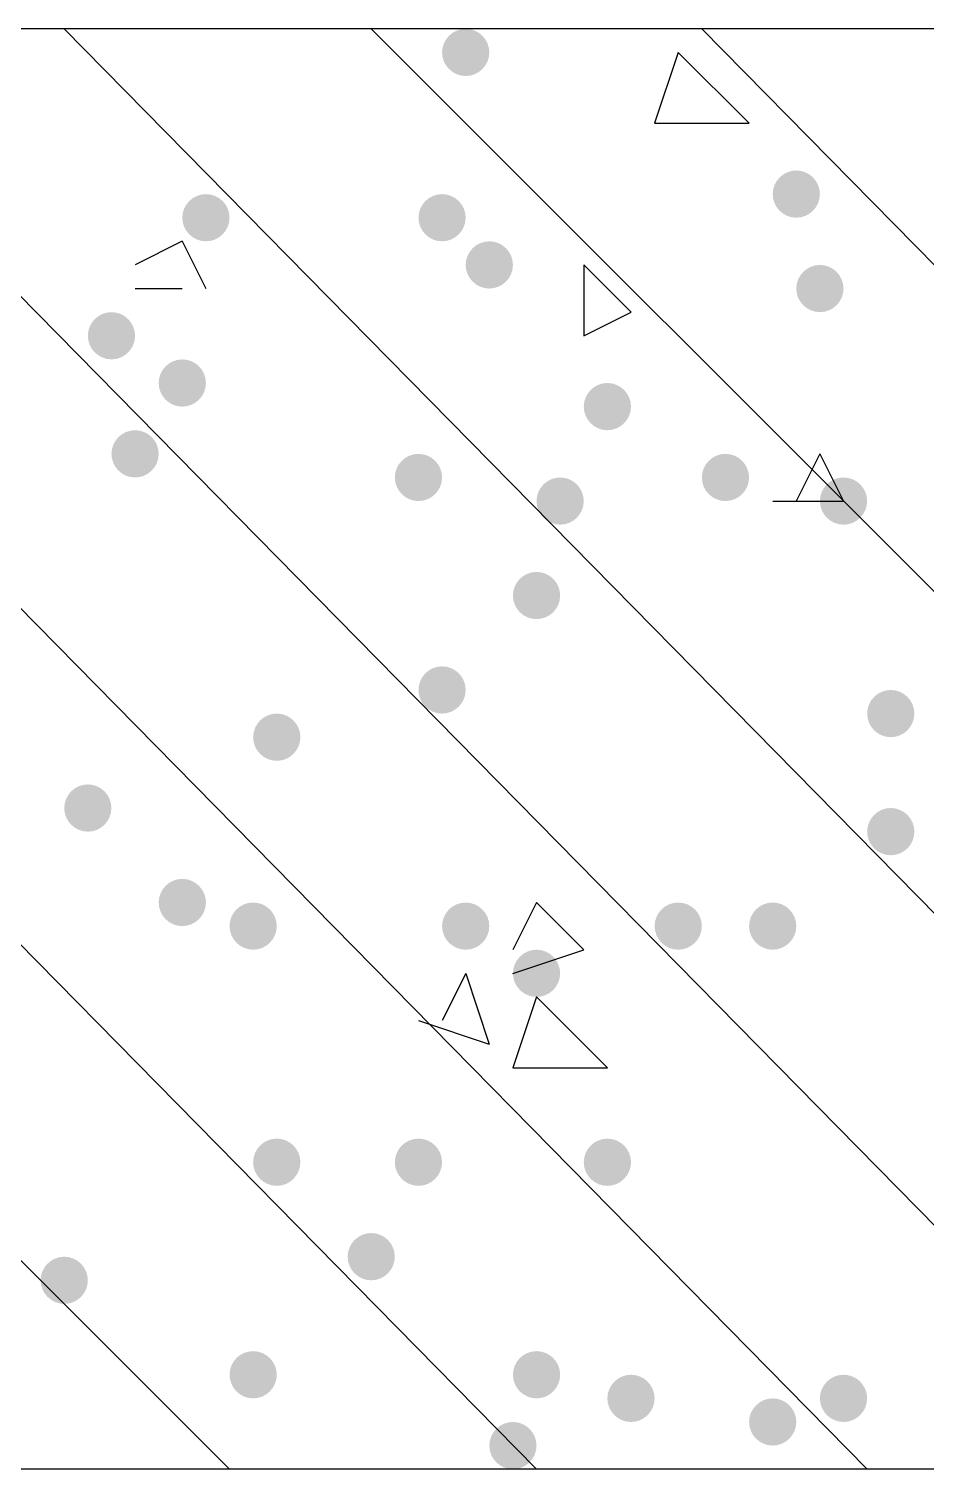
# Model space of a CAD drawing. Header units: inches. Extents: x 11 to 286, y 6 to 196.
# Drawn here: x 77.505 to 79.114, y 157.409 to 159.992 of the extents above; entities that cross this region are included whole.
import ezdxf

# ---------------------------------------------------------------- set-up
doc = ezdxf.new("R2010")
doc.units = ezdxf.units.IN
doc.header["$MEASUREMENT"] = 0
doc.layers.add('PDF_几何图形', color=7, linetype='Continuous')
doc.layers.add('PDF_实体填充', color=7, linetype='Continuous', true_color=0xffffff)

msp = doc.modelspace()

# ---------------------------------------------------------------- hatches: boundary and pattern name
at = {"layer": 'PDF_实体填充', "transparency": 33554559}
h = msp.add_hatch(color=7, dxfattribs=at)
edge = h.paths.add_edge_path(flags=0)
edge.add_spline(control_points=[(78.3308, 159.9494), (78.3308, 159.9262), (78.3117, 159.9071), (78.2884, 159.9071)], knot_values=[0, 0, 0, 0, 1, 1, 1, 1], degree=3, periodic=0)
edge.add_spline(control_points=[(78.2884, 159.9071), (78.2652, 159.9071), (78.2461, 159.9262), (78.2461, 159.9494)], knot_values=[0, 0, 0, 0, 1, 1, 1, 1], degree=3, periodic=0)
edge.add_line((78.2461, 159.9494), (78.2461, 159.9494))
edge.add_spline(control_points=[(78.2461, 159.9494), (78.2461, 159.9727), (78.2652, 159.9918), (78.2884, 159.9918)], knot_values=[0, 0, 0, 0, 1, 1, 1, 1], degree=3, periodic=0)
edge.add_spline(control_points=[(78.2884, 159.9918), (78.3117, 159.9918), (78.3308, 159.9727), (78.3308, 159.9494)], knot_values=[0, 0, 0, 0, 1, 1, 1, 1], degree=3, periodic=0)
edge.add_line((78.3308, 159.9494), (78.3308, 159.9494))
edge.add_line((78.3308, 159.9494), (78.3308, 159.9494))
h = msp.add_hatch(color=7, dxfattribs=at)
edge = h.paths.add_edge_path(flags=0)
edge.add_spline(control_points=[(78.9234, 159.6954), (78.9234, 159.6722), (78.9044, 159.6531), (78.8811, 159.6531)], knot_values=[0, 0, 0, 0, 1, 1, 1, 1], degree=3, periodic=0)
edge.add_spline(control_points=[(78.8811, 159.6531), (78.8578, 159.6531), (78.8388, 159.6722), (78.8388, 159.6954)], knot_values=[0, 0, 0, 0, 1, 1, 1, 1], degree=3, periodic=0)
edge.add_line((78.8388, 159.6954), (78.8388, 159.6954))
edge.add_spline(control_points=[(78.8388, 159.6954), (78.8388, 159.7187), (78.8578, 159.7378), (78.8811, 159.7378)], knot_values=[0, 0, 0, 0, 1, 1, 1, 1], degree=3, periodic=0)
edge.add_spline(control_points=[(78.8811, 159.7378), (78.9044, 159.7378), (78.9234, 159.7187), (78.9234, 159.6954)], knot_values=[0, 0, 0, 0, 1, 1, 1, 1], degree=3, periodic=0)
edge.add_line((78.9234, 159.6954), (78.9234, 159.6954))
edge.add_line((78.9234, 159.6954), (78.9234, 159.6954))
h = msp.add_hatch(color=7, dxfattribs=at)
edge = h.paths.add_edge_path(flags=0)
edge.add_spline(control_points=[(77.8651, 159.6531), (77.8651, 159.6298), (77.8461, 159.6108), (77.8228, 159.6108)], knot_values=[0, 0, 0, 0, 1, 1, 1, 1], degree=3, periodic=0)
edge.add_spline(control_points=[(77.8228, 159.6108), (77.7995, 159.6108), (77.7804, 159.6298), (77.7804, 159.6531)], knot_values=[0, 0, 0, 0, 1, 1, 1, 1], degree=3, periodic=0)
edge.add_line((77.7804, 159.6531), (77.7804, 159.6531))
edge.add_spline(control_points=[(77.7804, 159.6531), (77.7804, 159.6764), (77.7995, 159.6954), (77.8228, 159.6954)], knot_values=[0, 0, 0, 0, 1, 1, 1, 1], degree=3, periodic=0)
edge.add_spline(control_points=[(77.8228, 159.6954), (77.8461, 159.6954), (77.8651, 159.6764), (77.8651, 159.6531)], knot_values=[0, 0, 0, 0, 1, 1, 1, 1], degree=3, periodic=0)
edge.add_line((77.8651, 159.6531), (77.8651, 159.6531))
edge.add_line((77.8651, 159.6531), (77.8651, 159.6531))
h = msp.add_hatch(color=7, dxfattribs=at)
edge = h.paths.add_edge_path(flags=0)
edge.add_spline(control_points=[(78.2884, 159.6531), (78.2884, 159.6298), (78.2694, 159.6108), (78.2461, 159.6108)], knot_values=[0, 0, 0, 0, 1, 1, 1, 1], degree=3, periodic=0)
edge.add_spline(control_points=[(78.2461, 159.6108), (78.2228, 159.6108), (78.2038, 159.6298), (78.2038, 159.6531)], knot_values=[0, 0, 0, 0, 1, 1, 1, 1], degree=3, periodic=0)
edge.add_line((78.2038, 159.6531), (78.2038, 159.6531))
edge.add_spline(control_points=[(78.2038, 159.6531), (78.2038, 159.6764), (78.2228, 159.6954), (78.2461, 159.6954)], knot_values=[0, 0, 0, 0, 1, 1, 1, 1], degree=3, periodic=0)
edge.add_spline(control_points=[(78.2461, 159.6954), (78.2694, 159.6954), (78.2884, 159.6764), (78.2884, 159.6531)], knot_values=[0, 0, 0, 0, 1, 1, 1, 1], degree=3, periodic=0)
edge.add_line((78.2884, 159.6531), (78.2884, 159.6531))
edge.add_line((78.2884, 159.6531), (78.2884, 159.6531))
h = msp.add_hatch(color=7, dxfattribs=at)
edge = h.paths.add_edge_path(flags=0)
edge.add_spline(control_points=[(78.3731, 159.5684), (78.3731, 159.5452), (78.3541, 159.5261), (78.3308, 159.5261)], knot_values=[0, 0, 0, 0, 1, 1, 1, 1], degree=3, periodic=0)
edge.add_spline(control_points=[(78.3308, 159.5261), (78.3075, 159.5261), (78.2884, 159.5452), (78.2884, 159.5684)], knot_values=[0, 0, 0, 0, 1, 1, 1, 1], degree=3, periodic=0)
edge.add_line((78.2884, 159.5684), (78.2884, 159.5684))
edge.add_spline(control_points=[(78.2884, 159.5684), (78.2884, 159.5917), (78.3075, 159.6108), (78.3308, 159.6108)], knot_values=[0, 0, 0, 0, 1, 1, 1, 1], degree=3, periodic=0)
edge.add_spline(control_points=[(78.3308, 159.6108), (78.3541, 159.6108), (78.3731, 159.5917), (78.3731, 159.5684)], knot_values=[0, 0, 0, 0, 1, 1, 1, 1], degree=3, periodic=0)
edge.add_line((78.3731, 159.5684), (78.3731, 159.5684))
edge.add_line((78.3731, 159.5684), (78.3731, 159.5684))
h = msp.add_hatch(color=7, dxfattribs=at)
edge = h.paths.add_edge_path(flags=0)
edge.add_spline(control_points=[(78.9658, 159.5261), (78.9658, 159.5028), (78.9467, 159.4838), (78.9234, 159.4838)], knot_values=[0, 0, 0, 0, 1, 1, 1, 1], degree=3, periodic=0)
edge.add_spline(control_points=[(78.9234, 159.4838), (78.9002, 159.4838), (78.8811, 159.5028), (78.8811, 159.5261)], knot_values=[0, 0, 0, 0, 1, 1, 1, 1], degree=3, periodic=0)
edge.add_line((78.8811, 159.5261), (78.8811, 159.5261))
edge.add_spline(control_points=[(78.8811, 159.5261), (78.8811, 159.5494), (78.9002, 159.5684), (78.9234, 159.5684)], knot_values=[0, 0, 0, 0, 1, 1, 1, 1], degree=3, periodic=0)
edge.add_spline(control_points=[(78.9234, 159.5684), (78.9467, 159.5684), (78.9658, 159.5494), (78.9658, 159.5261)], knot_values=[0, 0, 0, 0, 1, 1, 1, 1], degree=3, periodic=0)
edge.add_line((78.9658, 159.5261), (78.9658, 159.5261))
edge.add_line((78.9658, 159.5261), (78.9658, 159.5261))
h = msp.add_hatch(color=7, dxfattribs=at)
edge = h.paths.add_edge_path(flags=0)
edge.add_spline(control_points=[(77.6958, 159.4414), (77.6958, 159.4182), (77.6767, 159.3991), (77.6534, 159.3991)], knot_values=[0, 0, 0, 0, 1, 1, 1, 1], degree=3, periodic=0)
edge.add_spline(control_points=[(77.6534, 159.3991), (77.6302, 159.3991), (77.6111, 159.4182), (77.6111, 159.4414)], knot_values=[0, 0, 0, 0, 1, 1, 1, 1], degree=3, periodic=0)
edge.add_line((77.6111, 159.4414), (77.6111, 159.4414))
edge.add_spline(control_points=[(77.6111, 159.4414), (77.6111, 159.4647), (77.6302, 159.4838), (77.6534, 159.4838)], knot_values=[0, 0, 0, 0, 1, 1, 1, 1], degree=3, periodic=0)
edge.add_spline(control_points=[(77.6534, 159.4838), (77.6767, 159.4838), (77.6958, 159.4647), (77.6958, 159.4414)], knot_values=[0, 0, 0, 0, 1, 1, 1, 1], degree=3, periodic=0)
edge.add_line((77.6958, 159.4414), (77.6958, 159.4414))
edge.add_line((77.6958, 159.4414), (77.6958, 159.4414))
h = msp.add_hatch(color=7, dxfattribs=at)
edge = h.paths.add_edge_path(flags=0)
edge.add_spline(control_points=[(77.8228, 159.3568), (77.8228, 159.3335), (77.8037, 159.3144), (77.7804, 159.3144)], knot_values=[0, 0, 0, 0, 1, 1, 1, 1], degree=3, periodic=0)
edge.add_spline(control_points=[(77.7804, 159.3144), (77.7572, 159.3144), (77.7381, 159.3335), (77.7381, 159.3568)], knot_values=[0, 0, 0, 0, 1, 1, 1, 1], degree=3, periodic=0)
edge.add_line((77.7381, 159.3568), (77.7381, 159.3568))
edge.add_spline(control_points=[(77.7381, 159.3568), (77.7381, 159.3801), (77.7572, 159.3991), (77.7804, 159.3991)], knot_values=[0, 0, 0, 0, 1, 1, 1, 1], degree=3, periodic=0)
edge.add_spline(control_points=[(77.7804, 159.3991), (77.8037, 159.3991), (77.8228, 159.3801), (77.8228, 159.3568)], knot_values=[0, 0, 0, 0, 1, 1, 1, 1], degree=3, periodic=0)
edge.add_line((77.8228, 159.3568), (77.8228, 159.3568))
edge.add_line((77.8228, 159.3568), (77.8228, 159.3568))
h = msp.add_hatch(color=7, dxfattribs=at)
edge = h.paths.add_edge_path(flags=0)
edge.add_spline(control_points=[(78.5848, 159.3144), (78.5848, 159.2912), (78.5657, 159.2721), (78.5424, 159.2721)], knot_values=[0, 0, 0, 0, 1, 1, 1, 1], degree=3, periodic=0)
edge.add_spline(control_points=[(78.5424, 159.2721), (78.5192, 159.2721), (78.5001, 159.2912), (78.5001, 159.3144)], knot_values=[0, 0, 0, 0, 1, 1, 1, 1], degree=3, periodic=0)
edge.add_line((78.5001, 159.3144), (78.5001, 159.3144))
edge.add_spline(control_points=[(78.5001, 159.3144), (78.5001, 159.3377), (78.5192, 159.3568), (78.5424, 159.3568)], knot_values=[0, 0, 0, 0, 1, 1, 1, 1], degree=3, periodic=0)
edge.add_spline(control_points=[(78.5424, 159.3568), (78.5657, 159.3568), (78.5848, 159.3377), (78.5848, 159.3144)], knot_values=[0, 0, 0, 0, 1, 1, 1, 1], degree=3, periodic=0)
edge.add_line((78.5848, 159.3144), (78.5848, 159.3144))
edge.add_line((78.5848, 159.3144), (78.5848, 159.3144))
h = msp.add_hatch(color=7, dxfattribs=at)
edge = h.paths.add_edge_path(flags=0)
edge.add_spline(control_points=[(77.7381, 159.2298), (77.7381, 159.2065), (77.7191, 159.1874), (77.6958, 159.1874)], knot_values=[0, 0, 0, 0, 1, 1, 1, 1], degree=3, periodic=0)
edge.add_spline(control_points=[(77.6958, 159.1874), (77.6725, 159.1874), (77.6534, 159.2065), (77.6534, 159.2298)], knot_values=[0, 0, 0, 0, 1, 1, 1, 1], degree=3, periodic=0)
edge.add_line((77.6534, 159.2298), (77.6534, 159.2298))
edge.add_spline(control_points=[(77.6534, 159.2298), (77.6534, 159.2531), (77.6725, 159.2721), (77.6958, 159.2721)], knot_values=[0, 0, 0, 0, 1, 1, 1, 1], degree=3, periodic=0)
edge.add_spline(control_points=[(77.6958, 159.2721), (77.7191, 159.2721), (77.7381, 159.2531), (77.7381, 159.2298)], knot_values=[0, 0, 0, 0, 1, 1, 1, 1], degree=3, periodic=0)
edge.add_line((77.7381, 159.2298), (77.7381, 159.2298))
edge.add_line((77.7381, 159.2298), (77.7381, 159.2298))
h = msp.add_hatch(color=7, dxfattribs=at)
edge = h.paths.add_edge_path(flags=0)
edge.add_spline(control_points=[(78.2461, 159.1874), (78.2461, 159.1642), (78.2271, 159.1451), (78.2038, 159.1451)], knot_values=[0, 0, 0, 0, 1, 1, 1, 1], degree=3, periodic=0)
edge.add_spline(control_points=[(78.2038, 159.1451), (78.1805, 159.1451), (78.1614, 159.1642), (78.1614, 159.1874)], knot_values=[0, 0, 0, 0, 1, 1, 1, 1], degree=3, periodic=0)
edge.add_line((78.1614, 159.1874), (78.1614, 159.1874))
edge.add_spline(control_points=[(78.1614, 159.1874), (78.1614, 159.2107), (78.1805, 159.2298), (78.2038, 159.2298)], knot_values=[0, 0, 0, 0, 1, 1, 1, 1], degree=3, periodic=0)
edge.add_spline(control_points=[(78.2038, 159.2298), (78.2271, 159.2298), (78.2461, 159.2107), (78.2461, 159.1874)], knot_values=[0, 0, 0, 0, 1, 1, 1, 1], degree=3, periodic=0)
edge.add_line((78.2461, 159.1874), (78.2461, 159.1874))
edge.add_line((78.2461, 159.1874), (78.2461, 159.1874))
h = msp.add_hatch(color=7, dxfattribs=at)
edge = h.paths.add_edge_path(flags=0)
edge.add_spline(control_points=[(78.7964, 159.1874), (78.7964, 159.1642), (78.7774, 159.1451), (78.7541, 159.1451)], knot_values=[0, 0, 0, 0, 1, 1, 1, 1], degree=3, periodic=0)
edge.add_spline(control_points=[(78.7541, 159.1451), (78.7308, 159.1451), (78.7118, 159.1642), (78.7118, 159.1874)], knot_values=[0, 0, 0, 0, 1, 1, 1, 1], degree=3, periodic=0)
edge.add_line((78.7118, 159.1874), (78.7118, 159.1874))
edge.add_spline(control_points=[(78.7118, 159.1874), (78.7118, 159.2107), (78.7308, 159.2298), (78.7541, 159.2298)], knot_values=[0, 0, 0, 0, 1, 1, 1, 1], degree=3, periodic=0)
edge.add_spline(control_points=[(78.7541, 159.2298), (78.7774, 159.2298), (78.7964, 159.2107), (78.7964, 159.1874)], knot_values=[0, 0, 0, 0, 1, 1, 1, 1], degree=3, periodic=0)
edge.add_line((78.7964, 159.1874), (78.7964, 159.1874))
edge.add_line((78.7964, 159.1874), (78.7964, 159.1874))
h = msp.add_hatch(color=7, dxfattribs=at)
edge = h.paths.add_edge_path(flags=0)
edge.add_spline(control_points=[(78.5001, 159.1451), (78.5001, 159.1218), (78.4811, 159.1028), (78.4578, 159.1028)], knot_values=[0, 0, 0, 0, 1, 1, 1, 1], degree=3, periodic=0)
edge.add_spline(control_points=[(78.4578, 159.1028), (78.4345, 159.1028), (78.4154, 159.1218), (78.4154, 159.1451)], knot_values=[0, 0, 0, 0, 1, 1, 1, 1], degree=3, periodic=0)
edge.add_line((78.4154, 159.1451), (78.4154, 159.1451))
edge.add_spline(control_points=[(78.4154, 159.1451), (78.4154, 159.1684), (78.4345, 159.1874), (78.4578, 159.1874)], knot_values=[0, 0, 0, 0, 1, 1, 1, 1], degree=3, periodic=0)
edge.add_spline(control_points=[(78.4578, 159.1874), (78.4811, 159.1874), (78.5001, 159.1684), (78.5001, 159.1451)], knot_values=[0, 0, 0, 0, 1, 1, 1, 1], degree=3, periodic=0)
edge.add_line((78.5001, 159.1451), (78.5001, 159.1451))
edge.add_line((78.5001, 159.1451), (78.5001, 159.1451))
h = msp.add_hatch(color=7, dxfattribs=at)
edge = h.paths.add_edge_path(flags=0)
edge.add_spline(control_points=[(79.0081, 159.1451), (79.0081, 159.1218), (78.9891, 159.1028), (78.9658, 159.1028)], knot_values=[0, 0, 0, 0, 1, 1, 1, 1], degree=3, periodic=0)
edge.add_spline(control_points=[(78.9658, 159.1028), (78.9425, 159.1028), (78.9234, 159.1218), (78.9234, 159.1451)], knot_values=[0, 0, 0, 0, 1, 1, 1, 1], degree=3, periodic=0)
edge.add_line((78.9234, 159.1451), (78.9234, 159.1451))
edge.add_spline(control_points=[(78.9234, 159.1451), (78.9234, 159.1684), (78.9425, 159.1874), (78.9658, 159.1874)], knot_values=[0, 0, 0, 0, 1, 1, 1, 1], degree=3, periodic=0)
edge.add_spline(control_points=[(78.9658, 159.1874), (78.9891, 159.1874), (79.0081, 159.1684), (79.0081, 159.1451)], knot_values=[0, 0, 0, 0, 1, 1, 1, 1], degree=3, periodic=0)
edge.add_line((79.0081, 159.1451), (79.0081, 159.1451))
edge.add_line((79.0081, 159.1451), (79.0081, 159.1451))
h = msp.add_hatch(color=7, dxfattribs=at)
edge = h.paths.add_edge_path(flags=0)
edge.add_spline(control_points=[(78.4578, 158.9758), (78.4578, 158.9525), (78.4387, 158.9334), (78.4154, 158.9334)], knot_values=[0, 0, 0, 0, 1, 1, 1, 1], degree=3, periodic=0)
edge.add_spline(control_points=[(78.4154, 158.9334), (78.3922, 158.9334), (78.3731, 158.9525), (78.3731, 158.9758)], knot_values=[0, 0, 0, 0, 1, 1, 1, 1], degree=3, periodic=0)
edge.add_line((78.3731, 158.9758), (78.3731, 158.9758))
edge.add_spline(control_points=[(78.3731, 158.9758), (78.3731, 158.9991), (78.3922, 159.0181), (78.4154, 159.0181)], knot_values=[0, 0, 0, 0, 1, 1, 1, 1], degree=3, periodic=0)
edge.add_spline(control_points=[(78.4154, 159.0181), (78.4387, 159.0181), (78.4578, 158.9991), (78.4578, 158.9758)], knot_values=[0, 0, 0, 0, 1, 1, 1, 1], degree=3, periodic=0)
edge.add_line((78.4578, 158.9758), (78.4578, 158.9758))
edge.add_line((78.4578, 158.9758), (78.4578, 158.9758))
h = msp.add_hatch(color=7, dxfattribs=at)
edge = h.paths.add_edge_path(flags=0)
edge.add_spline(control_points=[(78.2884, 158.8064), (78.2884, 158.7832), (78.2694, 158.7641), (78.2461, 158.7641)], knot_values=[0, 0, 0, 0, 1, 1, 1, 1], degree=3, periodic=0)
edge.add_spline(control_points=[(78.2461, 158.7641), (78.2228, 158.7641), (78.2038, 158.7832), (78.2038, 158.8064)], knot_values=[0, 0, 0, 0, 1, 1, 1, 1], degree=3, periodic=0)
edge.add_line((78.2038, 158.8064), (78.2038, 158.8064))
edge.add_spline(control_points=[(78.2038, 158.8064), (78.2038, 158.8297), (78.2228, 158.8488), (78.2461, 158.8488)], knot_values=[0, 0, 0, 0, 1, 1, 1, 1], degree=3, periodic=0)
edge.add_spline(control_points=[(78.2461, 158.8488), (78.2694, 158.8488), (78.2884, 158.8297), (78.2884, 158.8064)], knot_values=[0, 0, 0, 0, 1, 1, 1, 1], degree=3, periodic=0)
edge.add_line((78.2884, 158.8064), (78.2884, 158.8064))
edge.add_line((78.2884, 158.8064), (78.2884, 158.8064))
h = msp.add_hatch(color=7, dxfattribs=at)
edge = h.paths.add_edge_path(flags=0)
edge.add_spline(control_points=[(79.0928, 158.7641), (79.0928, 158.7408), (79.0737, 158.7218), (79.0504, 158.7218)], knot_values=[0, 0, 0, 0, 1, 1, 1, 1], degree=3, periodic=0)
edge.add_spline(control_points=[(79.0504, 158.7218), (79.0272, 158.7218), (79.0081, 158.7408), (79.0081, 158.7641)], knot_values=[0, 0, 0, 0, 1, 1, 1, 1], degree=3, periodic=0)
edge.add_line((79.0081, 158.7641), (79.0081, 158.7641))
edge.add_spline(control_points=[(79.0081, 158.7641), (79.0081, 158.7874), (79.0272, 158.8064), (79.0504, 158.8064)], knot_values=[0, 0, 0, 0, 1, 1, 1, 1], degree=3, periodic=0)
edge.add_spline(control_points=[(79.0504, 158.8064), (79.0737, 158.8064), (79.0928, 158.7874), (79.0928, 158.7641)], knot_values=[0, 0, 0, 0, 1, 1, 1, 1], degree=3, periodic=0)
edge.add_line((79.0928, 158.7641), (79.0928, 158.7641))
edge.add_line((79.0928, 158.7641), (79.0928, 158.7641))
h = msp.add_hatch(color=7, dxfattribs=at)
edge = h.paths.add_edge_path(flags=0)
edge.add_spline(control_points=[(77.9921, 158.7218), (77.9921, 158.6985), (77.9731, 158.6794), (77.9498, 158.6794)], knot_values=[0, 0, 0, 0, 1, 1, 1, 1], degree=3, periodic=0)
edge.add_spline(control_points=[(77.9498, 158.6794), (77.9265, 158.6794), (77.9074, 158.6985), (77.9074, 158.7218)], knot_values=[0, 0, 0, 0, 1, 1, 1, 1], degree=3, periodic=0)
edge.add_line((77.9074, 158.7218), (77.9074, 158.7218))
edge.add_spline(control_points=[(77.9074, 158.7218), (77.9074, 158.7451), (77.9265, 158.7641), (77.9498, 158.7641)], knot_values=[0, 0, 0, 0, 1, 1, 1, 1], degree=3, periodic=0)
edge.add_spline(control_points=[(77.9498, 158.7641), (77.9731, 158.7641), (77.9921, 158.7451), (77.9921, 158.7218)], knot_values=[0, 0, 0, 0, 1, 1, 1, 1], degree=3, periodic=0)
edge.add_line((77.9921, 158.7218), (77.9921, 158.7218))
edge.add_line((77.9921, 158.7218), (77.9921, 158.7218))
h = msp.add_hatch(color=7, dxfattribs=at)
edge = h.paths.add_edge_path(flags=0)
edge.add_spline(control_points=[(77.6534, 158.5948), (77.6534, 158.5715), (77.6344, 158.5524), (77.6111, 158.5524)], knot_values=[0, 0, 0, 0, 1, 1, 1, 1], degree=3, periodic=0)
edge.add_spline(control_points=[(77.6111, 158.5524), (77.5878, 158.5524), (77.5688, 158.5715), (77.5688, 158.5948)], knot_values=[0, 0, 0, 0, 1, 1, 1, 1], degree=3, periodic=0)
edge.add_line((77.5688, 158.5948), (77.5688, 158.5948))
edge.add_spline(control_points=[(77.5688, 158.5948), (77.5688, 158.6181), (77.5878, 158.6371), (77.6111, 158.6371)], knot_values=[0, 0, 0, 0, 1, 1, 1, 1], degree=3, periodic=0)
edge.add_spline(control_points=[(77.6111, 158.6371), (77.6344, 158.6371), (77.6534, 158.6181), (77.6534, 158.5948)], knot_values=[0, 0, 0, 0, 1, 1, 1, 1], degree=3, periodic=0)
edge.add_line((77.6534, 158.5948), (77.6534, 158.5948))
edge.add_line((77.6534, 158.5948), (77.6534, 158.5948))
h = msp.add_hatch(color=7, dxfattribs=at)
edge = h.paths.add_edge_path(flags=0)
edge.add_spline(control_points=[(79.0928, 158.5524), (79.0928, 158.5292), (79.0737, 158.5101), (79.0504, 158.5101)], knot_values=[0, 0, 0, 0, 1, 1, 1, 1], degree=3, periodic=0)
edge.add_spline(control_points=[(79.0504, 158.5101), (79.0272, 158.5101), (79.0081, 158.5292), (79.0081, 158.5524)], knot_values=[0, 0, 0, 0, 1, 1, 1, 1], degree=3, periodic=0)
edge.add_line((79.0081, 158.5524), (79.0081, 158.5524))
edge.add_spline(control_points=[(79.0081, 158.5524), (79.0081, 158.5757), (79.0272, 158.5948), (79.0504, 158.5948)], knot_values=[0, 0, 0, 0, 1, 1, 1, 1], degree=3, periodic=0)
edge.add_spline(control_points=[(79.0504, 158.5948), (79.0737, 158.5948), (79.0928, 158.5757), (79.0928, 158.5524)], knot_values=[0, 0, 0, 0, 1, 1, 1, 1], degree=3, periodic=0)
edge.add_line((79.0928, 158.5524), (79.0928, 158.5524))
edge.add_line((79.0928, 158.5524), (79.0928, 158.5524))
h = msp.add_hatch(color=7, dxfattribs=at)
edge = h.paths.add_edge_path(flags=0)
edge.add_spline(control_points=[(77.8228, 158.4254), (77.8228, 158.4022), (77.8037, 158.3831), (77.7804, 158.3831)], knot_values=[0, 0, 0, 0, 1, 1, 1, 1], degree=3, periodic=0)
edge.add_spline(control_points=[(77.7804, 158.3831), (77.7572, 158.3831), (77.7381, 158.4022), (77.7381, 158.4254)], knot_values=[0, 0, 0, 0, 1, 1, 1, 1], degree=3, periodic=0)
edge.add_line((77.7381, 158.4254), (77.7381, 158.4254))
edge.add_spline(control_points=[(77.7381, 158.4254), (77.7381, 158.4487), (77.7572, 158.4678), (77.7804, 158.4678)], knot_values=[0, 0, 0, 0, 1, 1, 1, 1], degree=3, periodic=0)
edge.add_spline(control_points=[(77.7804, 158.4678), (77.8037, 158.4678), (77.8228, 158.4487), (77.8228, 158.4254)], knot_values=[0, 0, 0, 0, 1, 1, 1, 1], degree=3, periodic=0)
edge.add_line((77.8228, 158.4254), (77.8228, 158.4254))
edge.add_line((77.8228, 158.4254), (77.8228, 158.4254))
h = msp.add_hatch(color=7, dxfattribs=at)
edge = h.paths.add_edge_path(flags=0)
edge.add_spline(control_points=[(77.9498, 158.3831), (77.9498, 158.3598), (77.9307, 158.3408), (77.9074, 158.3408)], knot_values=[0, 0, 0, 0, 1, 1, 1, 1], degree=3, periodic=0)
edge.add_spline(control_points=[(77.9074, 158.3408), (77.8842, 158.3408), (77.8651, 158.3598), (77.8651, 158.3831)], knot_values=[0, 0, 0, 0, 1, 1, 1, 1], degree=3, periodic=0)
edge.add_line((77.8651, 158.3831), (77.8651, 158.3831))
edge.add_spline(control_points=[(77.8651, 158.3831), (77.8651, 158.4064), (77.8842, 158.4254), (77.9074, 158.4254)], knot_values=[0, 0, 0, 0, 1, 1, 1, 1], degree=3, periodic=0)
edge.add_spline(control_points=[(77.9074, 158.4254), (77.9307, 158.4254), (77.9498, 158.4064), (77.9498, 158.3831)], knot_values=[0, 0, 0, 0, 1, 1, 1, 1], degree=3, periodic=0)
edge.add_line((77.9498, 158.3831), (77.9498, 158.3831))
edge.add_line((77.9498, 158.3831), (77.9498, 158.3831))
h = msp.add_hatch(color=7, dxfattribs=at)
edge = h.paths.add_edge_path(flags=0)
edge.add_spline(control_points=[(78.3308, 158.3831), (78.3308, 158.3598), (78.3117, 158.3408), (78.2884, 158.3408)], knot_values=[0, 0, 0, 0, 1, 1, 1, 1], degree=3, periodic=0)
edge.add_spline(control_points=[(78.2884, 158.3408), (78.2652, 158.3408), (78.2461, 158.3598), (78.2461, 158.3831)], knot_values=[0, 0, 0, 0, 1, 1, 1, 1], degree=3, periodic=0)
edge.add_line((78.2461, 158.3831), (78.2461, 158.3831))
edge.add_spline(control_points=[(78.2461, 158.3831), (78.2461, 158.4064), (78.2652, 158.4254), (78.2884, 158.4254)], knot_values=[0, 0, 0, 0, 1, 1, 1, 1], degree=3, periodic=0)
edge.add_spline(control_points=[(78.2884, 158.4254), (78.3117, 158.4254), (78.3308, 158.4064), (78.3308, 158.3831)], knot_values=[0, 0, 0, 0, 1, 1, 1, 1], degree=3, periodic=0)
edge.add_line((78.3308, 158.3831), (78.3308, 158.3831))
edge.add_line((78.3308, 158.3831), (78.3308, 158.3831))
h = msp.add_hatch(color=7, dxfattribs=at)
edge = h.paths.add_edge_path(flags=0)
edge.add_spline(control_points=[(78.7118, 158.3831), (78.7118, 158.3598), (78.6927, 158.3408), (78.6694, 158.3408)], knot_values=[0, 0, 0, 0, 1, 1, 1, 1], degree=3, periodic=0)
edge.add_spline(control_points=[(78.6694, 158.3408), (78.6462, 158.3408), (78.6271, 158.3598), (78.6271, 158.3831)], knot_values=[0, 0, 0, 0, 1, 1, 1, 1], degree=3, periodic=0)
edge.add_line((78.6271, 158.3831), (78.6271, 158.3831))
edge.add_spline(control_points=[(78.6271, 158.3831), (78.6271, 158.4064), (78.6462, 158.4254), (78.6694, 158.4254)], knot_values=[0, 0, 0, 0, 1, 1, 1, 1], degree=3, periodic=0)
edge.add_spline(control_points=[(78.6694, 158.4254), (78.6927, 158.4254), (78.7118, 158.4064), (78.7118, 158.3831)], knot_values=[0, 0, 0, 0, 1, 1, 1, 1], degree=3, periodic=0)
edge.add_line((78.7118, 158.3831), (78.7118, 158.3831))
edge.add_line((78.7118, 158.3831), (78.7118, 158.3831))
h = msp.add_hatch(color=7, dxfattribs=at)
edge = h.paths.add_edge_path(flags=0)
edge.add_spline(control_points=[(78.8811, 158.3831), (78.8811, 158.3598), (78.8621, 158.3408), (78.8388, 158.3408)], knot_values=[0, 0, 0, 0, 1, 1, 1, 1], degree=3, periodic=0)
edge.add_spline(control_points=[(78.8388, 158.3408), (78.8155, 158.3408), (78.7964, 158.3598), (78.7964, 158.3831)], knot_values=[0, 0, 0, 0, 1, 1, 1, 1], degree=3, periodic=0)
edge.add_line((78.7964, 158.3831), (78.7964, 158.3831))
edge.add_spline(control_points=[(78.7964, 158.3831), (78.7964, 158.4064), (78.8155, 158.4254), (78.8388, 158.4254)], knot_values=[0, 0, 0, 0, 1, 1, 1, 1], degree=3, periodic=0)
edge.add_spline(control_points=[(78.8388, 158.4254), (78.8621, 158.4254), (78.8811, 158.4064), (78.8811, 158.3831)], knot_values=[0, 0, 0, 0, 1, 1, 1, 1], degree=3, periodic=0)
edge.add_line((78.8811, 158.3831), (78.8811, 158.3831))
edge.add_line((78.8811, 158.3831), (78.8811, 158.3831))
h = msp.add_hatch(color=7, dxfattribs=at)
edge = h.paths.add_edge_path(flags=0)
edge.add_spline(control_points=[(78.4578, 158.2984), (78.4578, 158.2752), (78.4387, 158.2561), (78.4154, 158.2561)], knot_values=[0, 0, 0, 0, 1, 1, 1, 1], degree=3, periodic=0)
edge.add_spline(control_points=[(78.4154, 158.2561), (78.3922, 158.2561), (78.3731, 158.2752), (78.3731, 158.2984)], knot_values=[0, 0, 0, 0, 1, 1, 1, 1], degree=3, periodic=0)
edge.add_line((78.3731, 158.2984), (78.3731, 158.2984))
edge.add_spline(control_points=[(78.3731, 158.2984), (78.3731, 158.3217), (78.3922, 158.3408), (78.4154, 158.3408)], knot_values=[0, 0, 0, 0, 1, 1, 1, 1], degree=3, periodic=0)
edge.add_spline(control_points=[(78.4154, 158.3408), (78.4387, 158.3408), (78.4578, 158.3217), (78.4578, 158.2984)], knot_values=[0, 0, 0, 0, 1, 1, 1, 1], degree=3, periodic=0)
edge.add_line((78.4578, 158.2984), (78.4578, 158.2984))
edge.add_line((78.4578, 158.2984), (78.4578, 158.2984))
h = msp.add_hatch(color=7, dxfattribs=at)
edge = h.paths.add_edge_path(flags=0)
edge.add_spline(control_points=[(77.9921, 157.9598), (77.9921, 157.9365), (77.9731, 157.9174), (77.9498, 157.9174)], knot_values=[0, 0, 0, 0, 1, 1, 1, 1], degree=3, periodic=0)
edge.add_spline(control_points=[(77.9498, 157.9174), (77.9265, 157.9174), (77.9074, 157.9365), (77.9074, 157.9598)], knot_values=[0, 0, 0, 0, 1, 1, 1, 1], degree=3, periodic=0)
edge.add_line((77.9074, 157.9598), (77.9074, 157.9598))
edge.add_spline(control_points=[(77.9074, 157.9598), (77.9074, 157.9831), (77.9265, 158.0021), (77.9498, 158.0021)], knot_values=[0, 0, 0, 0, 1, 1, 1, 1], degree=3, periodic=0)
edge.add_spline(control_points=[(77.9498, 158.0021), (77.9731, 158.0021), (77.9921, 157.9831), (77.9921, 157.9598)], knot_values=[0, 0, 0, 0, 1, 1, 1, 1], degree=3, periodic=0)
edge.add_line((77.9921, 157.9598), (77.9921, 157.9598))
edge.add_line((77.9921, 157.9598), (77.9921, 157.9598))
h = msp.add_hatch(color=7, dxfattribs=at)
edge = h.paths.add_edge_path(flags=0)
edge.add_spline(control_points=[(78.2461, 157.9598), (78.2461, 157.9365), (78.2271, 157.9174), (78.2038, 157.9174)], knot_values=[0, 0, 0, 0, 1, 1, 1, 1], degree=3, periodic=0)
edge.add_spline(control_points=[(78.2038, 157.9174), (78.1805, 157.9174), (78.1614, 157.9365), (78.1614, 157.9598)], knot_values=[0, 0, 0, 0, 1, 1, 1, 1], degree=3, periodic=0)
edge.add_line((78.1614, 157.9598), (78.1614, 157.9598))
edge.add_spline(control_points=[(78.1614, 157.9598), (78.1614, 157.9831), (78.1805, 158.0021), (78.2038, 158.0021)], knot_values=[0, 0, 0, 0, 1, 1, 1, 1], degree=3, periodic=0)
edge.add_spline(control_points=[(78.2038, 158.0021), (78.2271, 158.0021), (78.2461, 157.9831), (78.2461, 157.9598)], knot_values=[0, 0, 0, 0, 1, 1, 1, 1], degree=3, periodic=0)
edge.add_line((78.2461, 157.9598), (78.2461, 157.9598))
edge.add_line((78.2461, 157.9598), (78.2461, 157.9598))
h = msp.add_hatch(color=7, dxfattribs=at)
edge = h.paths.add_edge_path(flags=0)
edge.add_spline(control_points=[(78.5848, 157.9598), (78.5848, 157.9365), (78.5657, 157.9174), (78.5424, 157.9174)], knot_values=[0, 0, 0, 0, 1, 1, 1, 1], degree=3, periodic=0)
edge.add_spline(control_points=[(78.5424, 157.9174), (78.5192, 157.9174), (78.5001, 157.9365), (78.5001, 157.9598)], knot_values=[0, 0, 0, 0, 1, 1, 1, 1], degree=3, periodic=0)
edge.add_line((78.5001, 157.9598), (78.5001, 157.9598))
edge.add_spline(control_points=[(78.5001, 157.9598), (78.5001, 157.9831), (78.5192, 158.0021), (78.5424, 158.0021)], knot_values=[0, 0, 0, 0, 1, 1, 1, 1], degree=3, periodic=0)
edge.add_spline(control_points=[(78.5424, 158.0021), (78.5657, 158.0021), (78.5848, 157.9831), (78.5848, 157.9598)], knot_values=[0, 0, 0, 0, 1, 1, 1, 1], degree=3, periodic=0)
edge.add_line((78.5848, 157.9598), (78.5848, 157.9598))
edge.add_line((78.5848, 157.9598), (78.5848, 157.9598))
h = msp.add_hatch(color=7, dxfattribs=at)
edge = h.paths.add_edge_path(flags=0)
edge.add_spline(control_points=[(78.1614, 157.7904), (78.1614, 157.7672), (78.1424, 157.7481), (78.1191, 157.7481)], knot_values=[0, 0, 0, 0, 1, 1, 1, 1], degree=3, periodic=0)
edge.add_spline(control_points=[(78.1191, 157.7481), (78.0958, 157.7481), (78.0768, 157.7672), (78.0768, 157.7904)], knot_values=[0, 0, 0, 0, 1, 1, 1, 1], degree=3, periodic=0)
edge.add_line((78.0768, 157.7904), (78.0768, 157.7904))
edge.add_spline(control_points=[(78.0768, 157.7904), (78.0768, 157.8137), (78.0958, 157.8328), (78.1191, 157.8328)], knot_values=[0, 0, 0, 0, 1, 1, 1, 1], degree=3, periodic=0)
edge.add_spline(control_points=[(78.1191, 157.8328), (78.1424, 157.8328), (78.1614, 157.8137), (78.1614, 157.7904)], knot_values=[0, 0, 0, 0, 1, 1, 1, 1], degree=3, periodic=0)
edge.add_line((78.1614, 157.7904), (78.1614, 157.7904))
edge.add_line((78.1614, 157.7904), (78.1614, 157.7904))
h = msp.add_hatch(color=7, dxfattribs=at)
edge = h.paths.add_edge_path(flags=0)
edge.add_spline(control_points=[(77.6111, 157.7481), (77.6111, 157.7248), (77.5921, 157.7058), (77.5688, 157.7058)], knot_values=[0, 0, 0, 0, 1, 1, 1, 1], degree=3, periodic=0)
edge.add_spline(control_points=[(77.5688, 157.7058), (77.5455, 157.7058), (77.5264, 157.7248), (77.5264, 157.7481)], knot_values=[0, 0, 0, 0, 1, 1, 1, 1], degree=3, periodic=0)
edge.add_line((77.5264, 157.7481), (77.5264, 157.7481))
edge.add_spline(control_points=[(77.5264, 157.7481), (77.5264, 157.7714), (77.5455, 157.7904), (77.5688, 157.7904)], knot_values=[0, 0, 0, 0, 1, 1, 1, 1], degree=3, periodic=0)
edge.add_spline(control_points=[(77.5688, 157.7904), (77.5921, 157.7904), (77.6111, 157.7714), (77.6111, 157.7481)], knot_values=[0, 0, 0, 0, 1, 1, 1, 1], degree=3, periodic=0)
edge.add_line((77.6111, 157.7481), (77.6111, 157.7481))
edge.add_line((77.6111, 157.7481), (77.6111, 157.7481))
h = msp.add_hatch(color=7, dxfattribs=at)
edge = h.paths.add_edge_path(flags=0)
edge.add_spline(control_points=[(77.9498, 157.5788), (77.9498, 157.5555), (77.9307, 157.5364), (77.9074, 157.5364)], knot_values=[0, 0, 0, 0, 1, 1, 1, 1], degree=3, periodic=0)
edge.add_spline(control_points=[(77.9074, 157.5364), (77.8842, 157.5364), (77.8651, 157.5555), (77.8651, 157.5788)], knot_values=[0, 0, 0, 0, 1, 1, 1, 1], degree=3, periodic=0)
edge.add_line((77.8651, 157.5788), (77.8651, 157.5788))
edge.add_spline(control_points=[(77.8651, 157.5788), (77.8651, 157.6021), (77.8842, 157.6211), (77.9074, 157.6211)], knot_values=[0, 0, 0, 0, 1, 1, 1, 1], degree=3, periodic=0)
edge.add_spline(control_points=[(77.9074, 157.6211), (77.9307, 157.6211), (77.9498, 157.6021), (77.9498, 157.5788)], knot_values=[0, 0, 0, 0, 1, 1, 1, 1], degree=3, periodic=0)
edge.add_line((77.9498, 157.5788), (77.9498, 157.5788))
edge.add_line((77.9498, 157.5788), (77.9498, 157.5788))
h = msp.add_hatch(color=7, dxfattribs=at)
edge = h.paths.add_edge_path(flags=0)
edge.add_spline(control_points=[(78.4578, 157.5788), (78.4578, 157.5555), (78.4387, 157.5364), (78.4154, 157.5364)], knot_values=[0, 0, 0, 0, 1, 1, 1, 1], degree=3, periodic=0)
edge.add_spline(control_points=[(78.4154, 157.5364), (78.3922, 157.5364), (78.3731, 157.5555), (78.3731, 157.5788)], knot_values=[0, 0, 0, 0, 1, 1, 1, 1], degree=3, periodic=0)
edge.add_line((78.3731, 157.5788), (78.3731, 157.5788))
edge.add_spline(control_points=[(78.3731, 157.5788), (78.3731, 157.6021), (78.3922, 157.6211), (78.4154, 157.6211)], knot_values=[0, 0, 0, 0, 1, 1, 1, 1], degree=3, periodic=0)
edge.add_spline(control_points=[(78.4154, 157.6211), (78.4387, 157.6211), (78.4578, 157.6021), (78.4578, 157.5788)], knot_values=[0, 0, 0, 0, 1, 1, 1, 1], degree=3, periodic=0)
edge.add_line((78.4578, 157.5788), (78.4578, 157.5788))
edge.add_line((78.4578, 157.5788), (78.4578, 157.5788))
h = msp.add_hatch(color=7, dxfattribs=at)
edge = h.paths.add_edge_path(flags=0)
edge.add_spline(control_points=[(78.6271, 157.5364), (78.6271, 157.5132), (78.6081, 157.4941), (78.5848, 157.4941)], knot_values=[0, 0, 0, 0, 1, 1, 1, 1], degree=3, periodic=0)
edge.add_spline(control_points=[(78.5848, 157.4941), (78.5615, 157.4941), (78.5424, 157.5132), (78.5424, 157.5364)], knot_values=[0, 0, 0, 0, 1, 1, 1, 1], degree=3, periodic=0)
edge.add_line((78.5424, 157.5364), (78.5424, 157.5364))
edge.add_spline(control_points=[(78.5424, 157.5364), (78.5424, 157.5597), (78.5615, 157.5788), (78.5848, 157.5788)], knot_values=[0, 0, 0, 0, 1, 1, 1, 1], degree=3, periodic=0)
edge.add_spline(control_points=[(78.5848, 157.5788), (78.6081, 157.5788), (78.6271, 157.5597), (78.6271, 157.5364)], knot_values=[0, 0, 0, 0, 1, 1, 1, 1], degree=3, periodic=0)
edge.add_line((78.6271, 157.5364), (78.6271, 157.5364))
edge.add_line((78.6271, 157.5364), (78.6271, 157.5364))
h = msp.add_hatch(color=7, dxfattribs=at)
edge = h.paths.add_edge_path(flags=0)
edge.add_spline(control_points=[(79.0081, 157.5364), (79.0081, 157.5132), (78.9891, 157.4941), (78.9658, 157.4941)], knot_values=[0, 0, 0, 0, 1, 1, 1, 1], degree=3, periodic=0)
edge.add_spline(control_points=[(78.9658, 157.4941), (78.9425, 157.4941), (78.9234, 157.5132), (78.9234, 157.5364)], knot_values=[0, 0, 0, 0, 1, 1, 1, 1], degree=3, periodic=0)
edge.add_line((78.9234, 157.5364), (78.9234, 157.5364))
edge.add_spline(control_points=[(78.9234, 157.5364), (78.9234, 157.5597), (78.9425, 157.5788), (78.9658, 157.5788)], knot_values=[0, 0, 0, 0, 1, 1, 1, 1], degree=3, periodic=0)
edge.add_spline(control_points=[(78.9658, 157.5788), (78.9891, 157.5788), (79.0081, 157.5597), (79.0081, 157.5364)], knot_values=[0, 0, 0, 0, 1, 1, 1, 1], degree=3, periodic=0)
edge.add_line((79.0081, 157.5364), (79.0081, 157.5364))
edge.add_line((79.0081, 157.5364), (79.0081, 157.5364))
h = msp.add_hatch(color=7, dxfattribs=at)
edge = h.paths.add_edge_path(flags=0)
edge.add_spline(control_points=[(78.8811, 157.4941), (78.8811, 157.4708), (78.8621, 157.4518), (78.8388, 157.4518)], knot_values=[0, 0, 0, 0, 1, 1, 1, 1], degree=3, periodic=0)
edge.add_spline(control_points=[(78.8388, 157.4518), (78.8155, 157.4518), (78.7964, 157.4708), (78.7964, 157.4941)], knot_values=[0, 0, 0, 0, 1, 1, 1, 1], degree=3, periodic=0)
edge.add_line((78.7964, 157.4941), (78.7964, 157.4941))
edge.add_spline(control_points=[(78.7964, 157.4941), (78.7964, 157.5174), (78.8155, 157.5364), (78.8388, 157.5364)], knot_values=[0, 0, 0, 0, 1, 1, 1, 1], degree=3, periodic=0)
edge.add_spline(control_points=[(78.8388, 157.5364), (78.8621, 157.5364), (78.8811, 157.5174), (78.8811, 157.4941)], knot_values=[0, 0, 0, 0, 1, 1, 1, 1], degree=3, periodic=0)
edge.add_line((78.8811, 157.4941), (78.8811, 157.4941))
edge.add_line((78.8811, 157.4941), (78.8811, 157.4941))
h = msp.add_hatch(color=7, dxfattribs=at)
edge = h.paths.add_edge_path(flags=0)
edge.add_spline(control_points=[(78.4154, 157.4518), (78.4154, 157.4285), (78.3964, 157.4094), (78.3731, 157.4094)], knot_values=[0, 0, 0, 0, 1, 1, 1, 1], degree=3, periodic=0)
edge.add_spline(control_points=[(78.3731, 157.4094), (78.3498, 157.4094), (78.3308, 157.4285), (78.3308, 157.4518)], knot_values=[0, 0, 0, 0, 1, 1, 1, 1], degree=3, periodic=0)
edge.add_line((78.3308, 157.4518), (78.3308, 157.4518))
edge.add_spline(control_points=[(78.3308, 157.4518), (78.3308, 157.4751), (78.3498, 157.4941), (78.3731, 157.4941)], knot_values=[0, 0, 0, 0, 1, 1, 1, 1], degree=3, periodic=0)
edge.add_spline(control_points=[(78.3731, 157.4941), (78.3964, 157.4941), (78.4154, 157.4751), (78.4154, 157.4518)], knot_values=[0, 0, 0, 0, 1, 1, 1, 1], degree=3, periodic=0)
edge.add_line((78.4154, 157.4518), (78.4154, 157.4518))
edge.add_line((78.4154, 157.4518), (78.4154, 157.4518))

# ---------------------------------------------------------------- linework, layer by layer
at = {"layer": 'PDF_几何图形'}
for p, q in [((117.4891, 159.9918), (66.0964, 159.9918)), ((75.8754, 159.9918), (78.4154, 157.4094)), ((76.4681, 159.9918), (79.0081, 157.4094)), ((77.0184, 159.9918), (79.5584, 157.4094)), ((77.5688, 159.9918), (80.1088, 157.4094)), ((78.1191, 159.9918), (80.7014, 157.4094)), ((78.7118, 159.9918), (81.2518, 157.4094)), ((75.3251, 159.9494), (77.8651, 157.4094)), ((78.6694, 159.9494), (78.6271, 159.8224)), ((78.6694, 159.9494), (78.7964, 159.8224)), ((78.6271, 159.8224), (78.7964, 159.8224)), ((77.7804, 159.6108), (77.6958, 159.5684)), ((77.7804, 159.6108), (77.8228, 159.5261)), ((78.5001, 159.5684), (78.5848, 159.4838)), ((78.5001, 159.5684), (78.5001, 159.4414)), ((77.6958, 159.5261), (77.7804, 159.5261)), ((78.5001, 159.4414), (78.5848, 159.4838)), ((78.9234, 159.2298), (78.8811, 159.1451)), ((78.9234, 159.2298), (78.9658, 159.1451)), ((78.8388, 159.1451), (78.9658, 159.1451)), ((78.4154, 158.4254), (78.3731, 158.3408)), ((78.4154, 158.4254), (78.5001, 158.3408)), ((78.3731, 158.2984), (78.5001, 158.3408)), ((78.2884, 158.2984), (78.2461, 158.2138)), ((78.2884, 158.2984), (78.3308, 158.1714)), ((78.4154, 158.2561), (78.3731, 158.1291)), ((78.4154, 158.2561), (78.5424, 158.1291)), ((78.2038, 158.2138), (78.3308, 158.1714)), ((78.3731, 158.1291), (78.5424, 158.1291)), ((117.4891, 157.4094), (68.6788, 157.4094))]:
    msp.add_line(p, q, dxfattribs=at)

doc.saveas('drawing.dxf')
